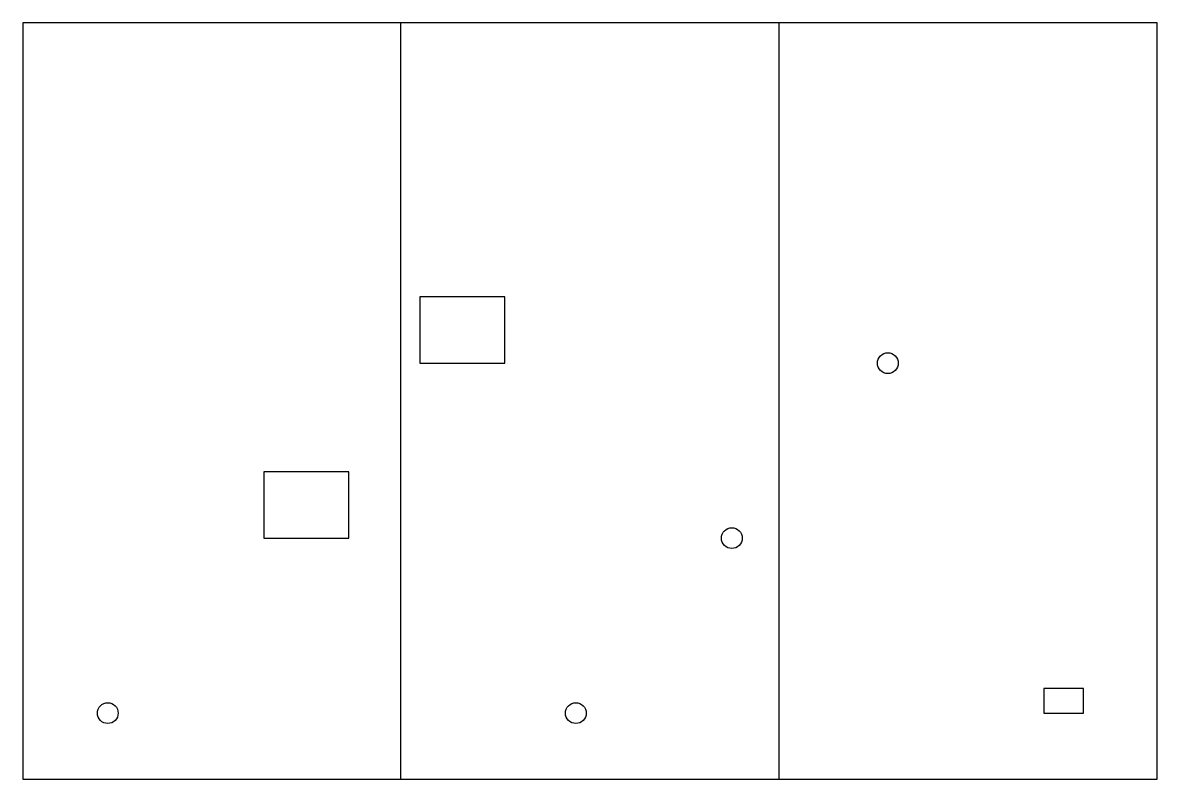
# Model space of a CAD drawing. Header units: millimetres. Extents: x 0 to 12000, y 0 to 8000.
import ezdxf

# ---------------------------------------------------------------- set-up
doc = ezdxf.new("R2010")
doc.units = ezdxf.units.MM
for name, color, linetype in [('A-ELEV', 7, 'Continuous'), ('AED_DEVICE', 7, 'Continuous'), ('ENTRY', 7, 'Continuous'), ('FIRE_ALARM', 7, 'Continuous'), ('FURNITURE', 7, 'Continuous'), ('HAZMAT', 7, 'Continuous'), ('STAIRWELL', 7, 'Continuous'), ('WALL', 7, 'Continuous')]:
    doc.layers.add(name, color=color, linetype=linetype)

msp = doc.modelspace()

# ---------------------------------------------------------------- linework, layer by layer
at = {"layer": 'A-ELEV'}
msp.add_lwpolyline([(4200, 4400), (5100, 4400), (5100, 5100), (4200, 5100)], close=True, dxfattribs=at)
at = {"layer": 'AED_DEVICE'}
msp.add_circle((5850, 700), 110, dxfattribs=at)
at = {"layer": 'ENTRY'}
msp.add_circle((900, 700), 110, dxfattribs=at)
at = {"layer": 'FIRE_ALARM'}
msp.add_circle((7500, 2550), 110, dxfattribs=at)
at = {"layer": 'FURNITURE'}
msp.add_lwpolyline([(10800, 700), (11220, 700), (11220, 960), (10800, 960)], close=True, dxfattribs=at)
at = {"layer": 'HAZMAT'}
msp.add_circle((9150, 4400), 110, dxfattribs=at)
at = {"layer": 'STAIRWELL'}
msp.add_lwpolyline([(2550, 2550), (3450, 2550), (3450, 3250), (2550, 3250)], close=True, dxfattribs=at)
at = {"layer": 'WALL'}
for p, q in [((12000, 8000), (0, 8000)), ((0, 8000), (0, 0)), ((4000, 0), (4000, 8000)), ((8000, 0), (8000, 8000)), ((12000, 0), (12000, 8000)), ((0, 0), (12000, 0))]:
    msp.add_line(p, q, dxfattribs=at)

doc.saveas('drawing.dxf')
